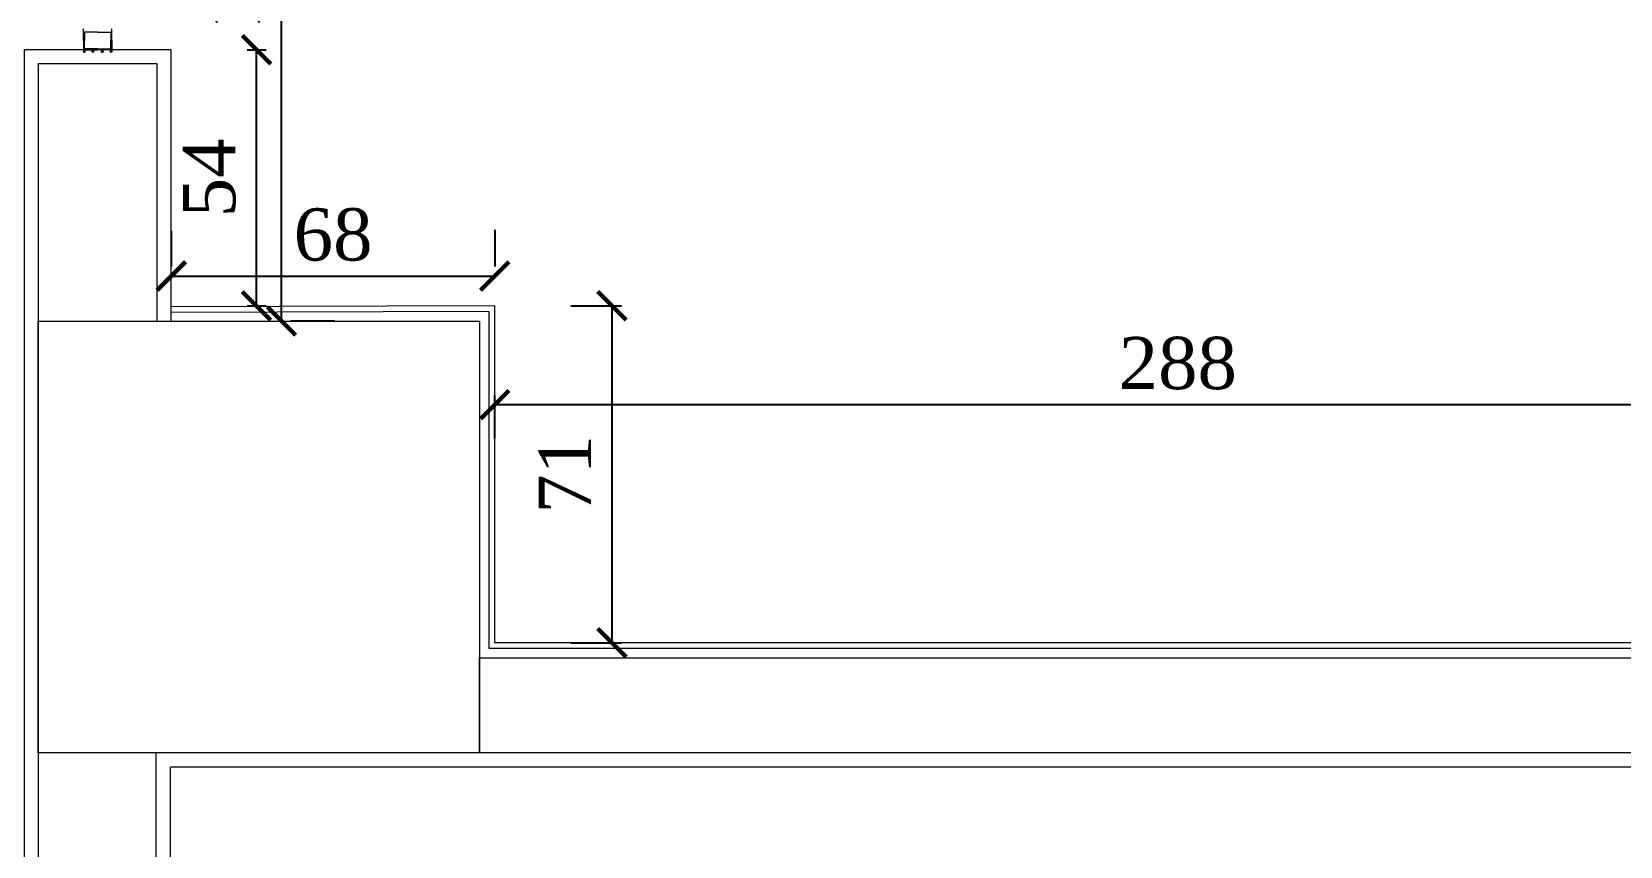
# Model space of a CAD drawing. Header units: millimetres. Extents: x 106699 to 122058, y 158555 to 162844.
# Drawn here: x 114655 to 114989.7, y 161635.3 to 161806.9 of the extents above; entities that cross this region are included whole.
import ezdxf

# ---------------------------------------------------------------- set-up
doc = ezdxf.new("R2010")
doc.units = ezdxf.units.MM
doc.layers.add('300_Z4_STR_F03$0$AUDIT_D_220920114151-103', color=251, linetype='Continuous', lineweight=5)
doc.layers.add('S2000-002 Çizgi', color=7, linetype='Continuous')
doc.styles.add('ROMANSTW', font='georgia.ttf')
doc.dimstyles.new('M1', dxfattribs={"dimtxt": 11, "dimasz": 6, "dimexe": 2, "dimexo": 16, "dimgap": 3, "dimtad": 1, "dimdec": 0, "dimzin": 12, "dimdsep": 46, "dimtxsty": 'ROMANSTW', "dimblk": 'ARCHTICK', "dimcen": 0.09, "dimclrd": 251, "dimclre": 251, "dimclrt": 1, "dimadec": 0, "dimazin": 0, "dimtfac": 1, "dimtdec": 0, "dimtix": 1, "dimtmove": 0, "dimatfit": 3, "dimldrblk": 'ARCHTICK', "dimfxl": 1, "dimtolj": 1, "dimtzin": 0, "dimarcsym": 0})

# ---------------------------------------------------------------- blocks, each defined once
blk = doc.blocks.new('_ArchTick')
at = {"color": 0, "linetype": 'ByBlock', "const_width": 0.15}
blk.add_lwpolyline([(-0.5, -0.5), (0.5, 0.5)], dxfattribs=at)
blk = doc.blocks.new('*D372')
at = {"layer": 'Defpoints', "color": 0, "transparency": 16777216}
for p in [(119462.94, 156390.75), (119394.77, 156384.27), (119462.94, 156384.48)]:
    blk.add_point(p, dxfattribs=at)
at = {"layer": 'S2000-002 Çizgi', "color": 251, "lineweight": -2, "transparency": 16777216}
for p, q in [((119394.77, 156400.27), (119394.77, 156392.75)), ((119462.94, 156400.48), (119462.94, 156392.75)), ((119394.77, 156390.75), (119462.94, 156390.75))]:
    blk.add_line(p, q, dxfattribs=at)
at = {"layer": 'S2000-002 Çizgi', "color": 251, "lineweight": -2, "transparency": 16777216, "xscale": 6, "yscale": 6, "zscale": 6, "rotation": 180}
blk.add_blockref('_ArchTick', (119394.77, 156390.75), dxfattribs=at)
at = {"layer": 'S2000-002 Çizgi', "color": 251, "lineweight": -2, "transparency": 16777216, "xscale": 6, "yscale": 6, "zscale": 6}
blk.add_blockref('_ArchTick', (119462.94, 156390.75), dxfattribs=at)
at = {"layer": 'S2000-002 Çizgi', "color": 1, "true_color": 0xff0000, "transparency": 16777216, "insert": (119428.86, 156399.44), "char_height": 11, "attachment_point": 5, "style": 'ROMANSTW'}
blk.add_mtext('\\A1;68', dxfattribs=at)
blk = doc.blocks.new('*D373')
at = {"layer": 'Defpoints', "color": 0, "transparency": 16777216}
for p in [(119750.74, 156363.65), (119462.94, 156340.51), (119750.74, 156338.22)]:
    blk.add_point(p, dxfattribs=at)
at = {"layer": 'S2000-002 Çizgi', "color": 251, "lineweight": -2, "transparency": 16777216}
for p, q in [((119462.94, 156356.51), (119462.94, 156365.65)), ((119750.74, 156354.22), (119750.74, 156365.65)), ((119462.94, 156363.65), (119750.74, 156363.65))]:
    blk.add_line(p, q, dxfattribs=at)
at = {"layer": 'S2000-002 Çizgi', "color": 251, "lineweight": -2, "transparency": 16777216, "xscale": 6, "yscale": 6, "zscale": 6, "rotation": 180}
blk.add_blockref('_ArchTick', (119462.94, 156363.65), dxfattribs=at)
at = {"layer": 'S2000-002 Çizgi', "color": 251, "lineweight": -2, "transparency": 16777216, "xscale": 6, "yscale": 6, "zscale": 6}
blk.add_blockref('_ArchTick', (119750.74, 156363.65), dxfattribs=at)
at = {"layer": 'S2000-002 Çizgi', "color": 1, "true_color": 0xff0000, "transparency": 16777216, "insert": (119606.84, 156372.34), "char_height": 11, "attachment_point": 5, "style": 'ROMANSTW'}
blk.add_mtext('\\A1;288', dxfattribs=at)
blk = doc.blocks.new('*D384')
at = {"layer": 'Defpoints', "color": 0, "transparency": 16777216}
for p in [(119413.24, 156528.99), (119417.99, 156528.99), (119413.24, 156381.27)]:
    blk.add_point(p, dxfattribs=at)
at = {"layer": 'S2000-002 Çizgi', "color": 251, "lineweight": -2, "transparency": 16777216}
for p, q in [((119417.99, 156381.27), (119417.99, 156528.99)), ((119429.24, 156528.99), (119419.99, 156528.99)), ((119429.24, 156381.27), (119419.99, 156381.27))]:
    blk.add_line(p, q, dxfattribs=at)
at = {"layer": 'S2000-002 Çizgi', "color": 251, "lineweight": -2, "transparency": 16777216, "xscale": 6, "yscale": 6, "zscale": 6}
for p, rotation in [((119417.99, 156528.99), 90), ((119417.99, 156381.27), 270)]:
    blk.add_blockref('_ArchTick', p, dxfattribs=dict(at, rotation=rotation))
at = {"layer": 'S2000-002 Çizgi', "color": 1, "true_color": 0xff0000, "transparency": 16777216, "insert": (119408.03, 156455.13), "char_height": 11, "attachment_point": 5, "rotation": 90, "style": 'ROMANSTW'}
blk.add_mtext('\\A1;148', dxfattribs=at)
blk = doc.blocks.new('*D385')
at = {"layer": 'Defpoints', "color": 0, "transparency": 16777216}
for p in [(119462.94, 156384.48), (119462.94, 156313.47), (119487.6, 156313.47)]:
    blk.add_point(p, dxfattribs=at)
at = {"layer": 'S2000-002 Çizgi', "color": 251, "lineweight": -2, "transparency": 16777216}
for p, q in [((119478.94, 156384.48), (119489.6, 156384.48)), ((119487.6, 156384.48), (119487.6, 156313.47)), ((119478.94, 156313.47), (119489.6, 156313.47))]:
    blk.add_line(p, q, dxfattribs=at)
at = {"layer": 'S2000-002 Çizgi', "color": 251, "lineweight": -2, "transparency": 16777216, "xscale": 6, "yscale": 6, "zscale": 6}
for p, rotation in [((119487.6, 156384.48), 90), ((119487.6, 156313.47), 270)]:
    blk.add_blockref('_ArchTick', p, dxfattribs=dict(at, rotation=rotation))
at = {"layer": 'S2000-002 Çizgi', "color": 1, "true_color": 0xff0000, "transparency": 16777216, "insert": (119477.7, 156348.98), "char_height": 11, "attachment_point": 5, "rotation": 90, "style": 'ROMANSTW'}
blk.add_mtext('\\A1;71', dxfattribs=at)
blk = doc.blocks.new('*D386')
at = {"layer": 'Defpoints', "color": 0, "transparency": 16777216}
for p in [(119394.77, 156438.43), (119412.73, 156438.43), (119394.77, 156384.46)]:
    blk.add_point(p, dxfattribs=at)
at = {"layer": 'S2000-002 Çizgi', "color": 251, "lineweight": -2, "transparency": 16777216}
for p, q in [((119410.77, 156438.43), (119414.73, 156438.43)), ((119412.73, 156384.46), (119412.73, 156438.43)), ((119410.77, 156384.46), (119414.73, 156384.46))]:
    blk.add_line(p, q, dxfattribs=at)
at = {"layer": 'S2000-002 Çizgi', "color": 251, "lineweight": -2, "transparency": 16777216, "xscale": 6, "yscale": 6, "zscale": 6}
for p, rotation in [((119412.73, 156438.43), 90), ((119412.73, 156384.46), 270)]:
    blk.add_blockref('_ArchTick', p, dxfattribs=dict(at, rotation=rotation))
at = {"layer": 'S2000-002 Çizgi', "color": 1, "true_color": 0xff0000, "transparency": 16777216, "insert": (119402.84, 156411.45), "char_height": 11, "attachment_point": 5, "rotation": 90, "style": 'ROMANSTW'}
blk.add_mtext('\\A1;54', dxfattribs=at)
blk = doc.blocks.new('A$C247bf20d')
at = {"layer": '300_Z4_STR_F03$0$AUDIT_D_220920114151-103', "color": 251, "lineweight": 9, "true_color": 0x5c5c5c}
for p, q in [((370.52, 353.58), (370.52, 356.03)), ((373.52, 355.33), (370.72, 355.33)), ((370.72, 355.33), (370.72, 353.58)), ((373.52, 355.33), (376.32, 355.33)), ((376.32, 355.33), (376.32, 353.58)), ((376.52, 353.58), (376.52, 356.03)), ((370.52, 353.58), (370.52, 351.13)), ((370.72, 351.83), (370.72, 353.58)), ((373.52, 351.83), (370.72, 351.83)), ((370.72, 351.63), (372.52, 351.63)), ((370.72, 351.33), (370.72, 351.63)), ((372.52, 351.63), (372.52, 351.33)), ((372.72, 351.63), (373.49, 351.63)), ((372.72, 351.13), (372.72, 351.63)), ((373.49, 351.63), (373.52, 351.66)), ((373.52, 351.83), (376.32, 351.83)), ((373.55, 351.63), (373.52, 351.66)), ((374.32, 351.63), (373.55, 351.63)), ((374.32, 351.13), (374.32, 351.63)), ((376.32, 351.63), (374.52, 351.63)), ((374.52, 351.63), (374.52, 351.33)), ((376.32, 351.83), (376.32, 353.58)), ((376.32, 351.33), (376.32, 351.63)), ((376.52, 353.58), (376.52, 351.13)), ((370.52, 351.13), (370.82, 351.13)), ((370.92, 351.33), (370.72, 351.33)), ((370.92, 351.23), (370.92, 351.33)), ((372.32, 351.23), (372.32, 351.33)), ((372.52, 351.33), (372.32, 351.33)), ((372.72, 351.13), (372.42, 351.13)), ((374.32, 351.13), (374.62, 351.13)), ((374.52, 351.33), (374.72, 351.33)), ((374.72, 351.23), (374.72, 351.33)), ((376.12, 351.33), (376.32, 351.33)), ((376.12, 351.23), (376.12, 351.33)), ((376.52, 351.13), (376.22, 351.13))]:
    blk.add_line(p, q, dxfattribs=at)
for points in [[(389.03, 294.26), (389.03, 301.04), (389.03, 351.63), (358, 351.63), (358, 301.04)], [(389.03, 294.46), (389.03, 351.63), (358, 351.63), (358, 301.05), (358, 0), (389, 0), (388.88, 200.46)], [(386.03, 294.46), (386.03, 348.63), (361, 348.63), (361, 301.05), (361, 3), (386, 3), (385.88, 203.46)], [(734.8, 291.66), (734.8, 226.66), (457.2, 226.66), (457.2, 297.68), (389.02, 297.46)], [(736, 290.46), (736, 290.46), (736, 225.46), (456, 225.46), (456, 296.47), (389.03, 296.26)], [(2021, 291.46), (2043, 291.46), (2043, 200.46), (388.88, 200.46)], [(749, 203.46), (454, 203.46), (454, 223.46), (745, 223.46), (745, 203.46)]]:
    blk.add_lwpolyline(points, dxfattribs=at)
blk.add_lwpolyline([(361, 294.46), (454, 294.46), (454, 203.46), (361, 203.46)], close=True, dxfattribs=at)
for centre, start, end in [((370.82, 351.23), 270, 360), ((372.42, 351.23), 180, 270), ((374.62, 351.23), 270, 360), ((376.22, 351.23), 180, 270)]:
    blk.add_arc(centre, 0.1, start, end, dxfattribs=at)
at = {"layer": 'S2000-002 Çizgi'}
for base, p1, p2, picture, middle in [((412.25, 442.18), (407.5, 294.46), (407.5, 442.18), '*D384', (402.29, 368.32)), ((406.99, 351.63), (389.03, 297.65), (389.03, 351.63), '*D386', (397.1, 324.64)), ((481.86, 226.66), (457.2, 297.68), (457.2, 226.66), '*D385', (471.96, 262.17))]:
    dim = blk.add_linear_dim(base=base, p1=p1, p2=p2, angle=90, dimstyle='M1', dxfattribs=at)
    dim.commit()
    dim.dimension.update_dxf_attribs({"geometry": picture, "text_midpoint": middle, "insert": (-119005.74, -156086.81)})
for base, p1, p2, picture, middle in [((457.2, 303.94), (389.03, 297.46), (457.2, 297.68), '*D372', (423.12, 312.64)), ((745, 276.84), (457.2, 253.7), (745, 251.41), '*D373', (601.1, 285.53))]:
    dim = blk.add_linear_dim(base=base, p1=p1, p2=p2, dimstyle='M1', dxfattribs=at)
    dim.commit()
    dim.dimension.update_dxf_attribs({"geometry": picture, "text_midpoint": middle, "insert": (-119005.74, -156086.81)})

msp = doc.modelspace()

# ---------------------------------------------------------------- block references
at = {"layer": 'S2000-002 Çizgi'}
msp.add_blockref('A$C247bf20d', (114295.37, 161451.53), dxfattribs=at)

doc.saveas('drawing.dxf')
